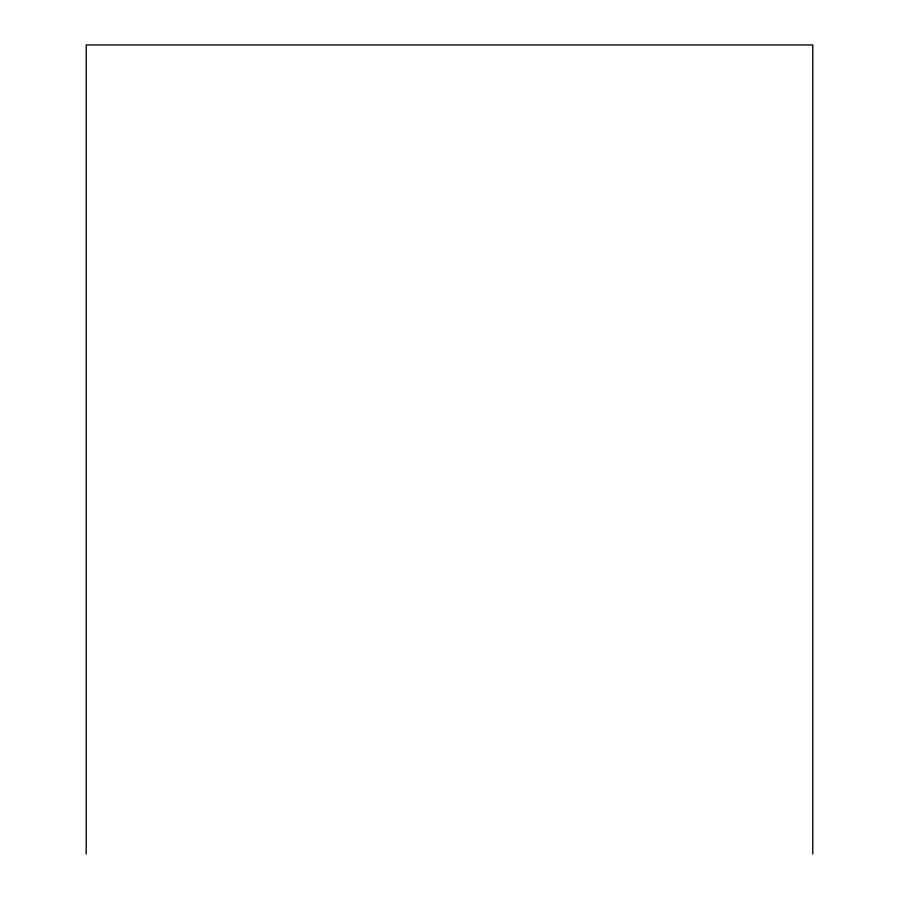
<?xml version="1.0" encoding="UTF-8"?>
<svg xmlns="http://www.w3.org/2000/svg" width="899" height="899" viewBox="0 0 899 899"><rect width="100%" height="100%" fill="white"/><g stroke="black" fill="none" stroke-linecap="round" stroke-linejoin="round"><path stroke-width="1.35" d="M812.786 854.05L812.786 44.95L86.214 44.95L86.214 854.05"/></g></svg>
